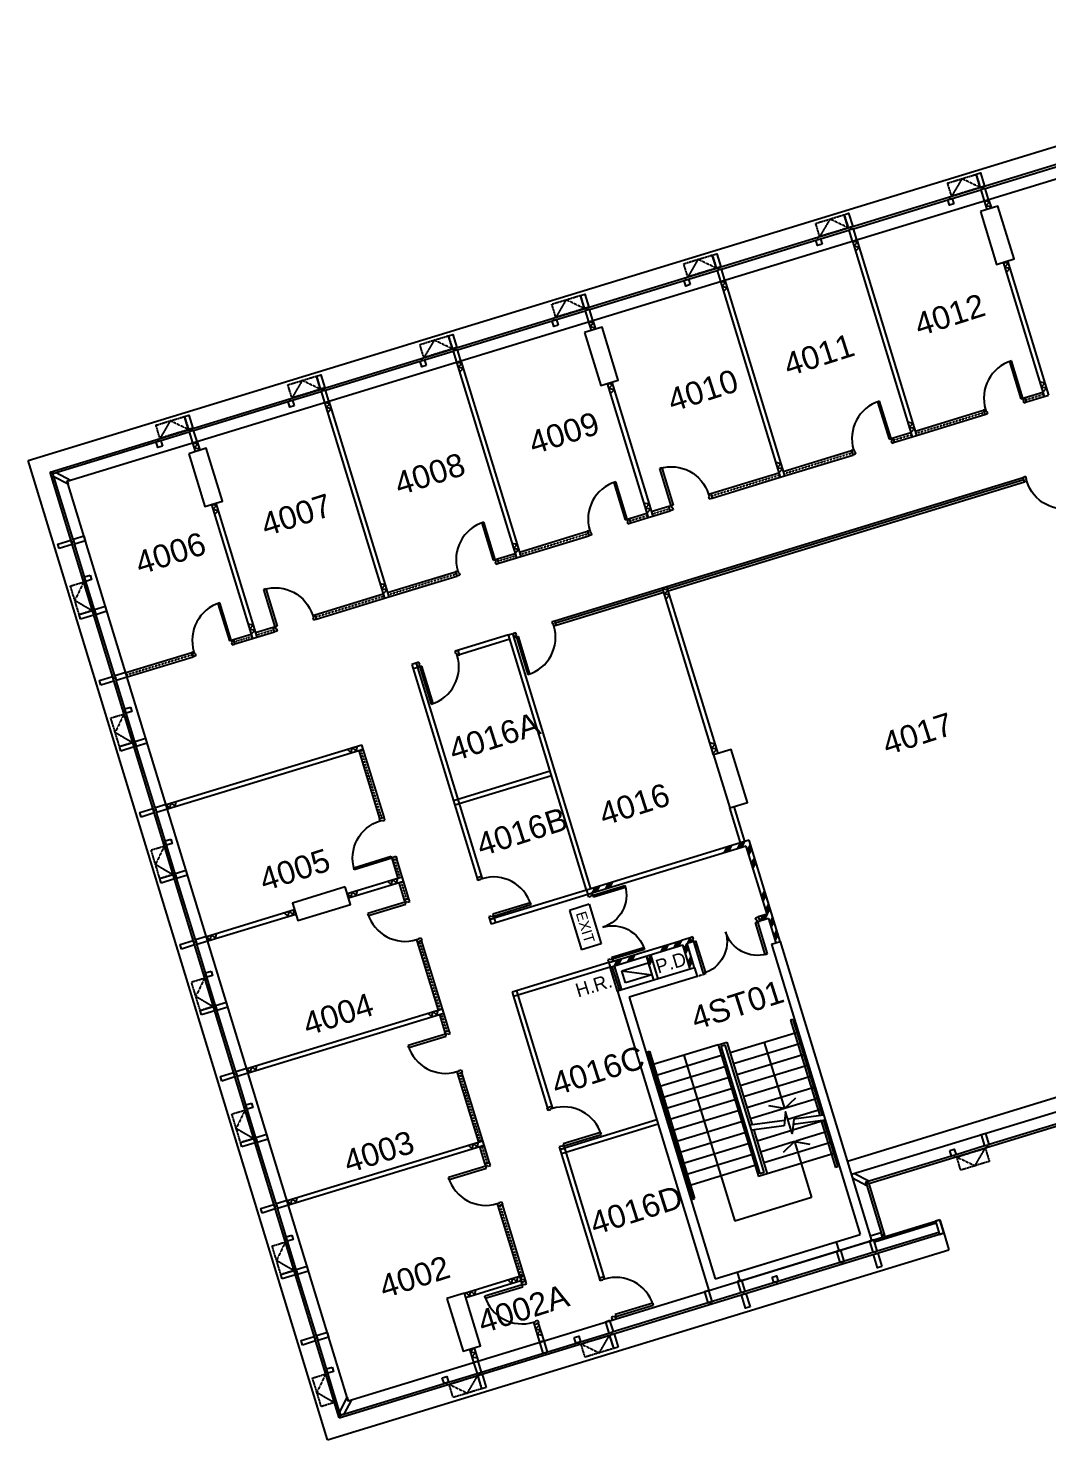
# Model space of a CAD drawing. Header units: millimetres. Extents: x 1797 to 100488, y 4337 to 89665.
# Drawn here: x 1797 to 23944, y 31066 to 61747 of the extents above; entities that cross this region are included whole.
import ezdxf
from ezdxf.enums import TextEntityAlignment as Align

# ---------------------------------------------------------------- set-up
doc = ezdxf.new("R2010")
doc.units = ezdxf.units.MM
for name, pattern in [('HIDDEN', [9.525, 6.35, -3.175]), ('HIDDEN2', [4.7625, 3.175, -1.5875]), ('HIDDENX2', [0.75, 0.5, -0.25])]:
    doc.linetypes.add(name, pattern=pattern)
for name, color, linetype in [('DLN041_3', 8, 'Continuous'), ('DLN041__', 8, 'Continuous'), ('DLN061__', 8, 'Continuous'), ('DLN210__', 8, 'Continuous'), ('DLN220__', 8, 'Continuous'), ('DLN228__', 8, 'Continuous'), ('DLN240__', 8, 'Continuous'), ('DLN280__', 8, 'Continuous'), ('DLN314__', 8, 'Continuous'), ('DLN325__', 8, 'Continuous'), ('DLN580__', 8, 'Continuous'), ('DLN583__', 8, 'Continuous'), ('FITDOOR', 8, 'Continuous'), ('FURNITURE', 8, 'Continuous')]:
    doc.layers.add(name, color=color, linetype=linetype)
doc.styles.add('ROMANS', font='swissl.ttf')
doc.styles.add('SWIS721LT750', font='swissl.ttf')

# ---------------------------------------------------------------- blocks, each defined once
blk = doc.blocks.new('DR1CR2')
at = {"layer": 'FITDOOR'}
for p, q in [((-50, 0), (-50, -50)), ((-50, 0), (0, 0)), ((0, 0), (0, -25)), ((-62.5, -50), (-50, -50)), ((-62.5, -50), (-62.5, -100)), ((-62.5, -100), (0, -100)), ((-12, -25), (0, -25)), ((-12, -75), (0, -75)), ((0, -75), (0, -100))]:
    blk.add_line(p, q, dxfattribs=at)
blk = doc.blocks.new('DR1AD')
at = {"layer": 'FITDOOR'}
for p, q in [((-45, 1), (0, 1)), ((-45, 1), (-45, 0)), ((0, 0), (0, 1)), ((-45, 0), (0, 0))]:
    blk.add_line(p, q, dxfattribs=at)
blk = doc.blocks.new('DR1AM')
at = {"layer": 'FITDOOR'}
blk.add_arc((0, 0), 1, 90, 180, dxfattribs=at)
blk = doc.blocks.new('DR1CL2')
at = {"layer": 'FITDOOR'}
for p, q in [((50, 0), (0, 0)), ((0, 0), (0, -25)), ((50, 0), (50, -50)), ((12, -25), (0, -25)), ((0, -75), (0, -100)), ((12, -75), (0, -75)), ((62.5, -100), (0, -100)), ((62.5, -50), (50, -50)), ((62.5, -50), (62.5, -100))]:
    blk.add_line(p, q, dxfattribs=at)
blk = doc.blocks.new('FSEX-V01')
at = {"layer": 'DLN580__'}
for p, q in [((0, 300), (0, 0)), ((0, 300), (600, 300)), ((600, 300), (600, 0)), ((0, 0), (600, 0))]:
    blk.add_line(p, q, dxfattribs=at)
at = {"layer": 'DLN580__', "style": 'ROMANS'}
blk.add_text('EXIT', height=150, dxfattribs=at).set_placement((300, 150), align=Align.MIDDLE)
blk = doc.blocks.new('FSHR-V01')
at = {"layer": 'DLN580__'}
for p, q in [((0, 0), (600, -273)), ((0, 0), (600, 0)), ((0, -273), (0, 0)), ((600, 0), (600, -273)), ((600, -273), (0, -273))]:
    blk.add_line(p, q, dxfattribs=at)
blk = doc.blocks.new('DR1CD')
at = {"layer": 'FITDOOR'}
for p, q in [((0, 1), (45, 1)), ((0, 1), (0, 0)), ((45, 0), (45, 1)), ((0, 0), (45, 0))]:
    blk.add_line(p, q, dxfattribs=at)
blk = doc.blocks.new('DR2M')
at = {"layer": 'FITDOOR'}
for centre, start, end in [((0, 0), 0, 90), ((1, 0), 90, 180)]:
    blk.add_arc(centre, 0.5, start, end, dxfattribs=at)
blk = doc.blocks.new('WINDOW-OPEN')
at = {"layer": 'DLN314__', "linetype": 'HIDDEN2', "ltscale": 0.05}
blk.add_lwpolyline([(650, 0), (0, 0), (0, 300), (650, 300)], close=True, dxfattribs=at)
blk.add_lwpolyline([(650, 0), (325, 300), (0, 0)], dxfattribs=at)
blk = doc.blocks.new('314')
at = {"layer": 'DLN314__'}
blk.add_line((600, -250), (600, -300), dxfattribs=at)
for points in [[(650, 0), (550, 0), (550, -250), (650, -250)], [(650, -600), (550, -600), (550, -300), (650, -300)]]:
    blk.add_lwpolyline(points, close=True, dxfattribs=at)
blk = doc.blocks.new('210')
at = {"layer": 'DLN314__'}
blk.add_line((1350, -250), (1350, -300), dxfattribs=at)
blk.add_lwpolyline([(1300, -125), (1400, -125), (1400, -250), (1300, -250)], close=True, dxfattribs=at)
blk = doc.blocks.new('314-1')
at = {"layer": 'DLN314__'}
blk.add_line((-250, -250), (-300, -300), dxfattribs=at)
blk.add_lwpolyline([(71, 0), (0, 0), (0, 71), (-250, -179), (-250, -250), (-179, -250)], close=True, dxfattribs=at)
blk = doc.blocks.new('314-2')
at = {"layer": 'DLN314__'}
blk.add_line((-375, 199), (-312, 166), dxfattribs=at)
blk.add_lwpolyline([(-333, 234), (-312, 166), (-380, 145), (-68, -21), (0, 0), (-21, 68)], close=True, dxfattribs=at)

msp = doc.modelspace()

# ---------------------------------------------------------------- linework, layer by layer
at = {"layer": 'DLN061__'}
for p, q in [((22697, 57972), (22585, 57998)), ((22697, 57972), (22618, 57887)), ((22731, 57862), (22618, 57887)), ((22731, 57862), (22694, 57822)), ((19828, 57095), (19716, 57121)), ((19828, 57095), (19750, 57010)), ((19862, 56984), (19750, 57010)), ((19862, 56984), (19783, 56900)), ((23107, 56633), (22994, 56659)), ((23107, 56633), (23028, 56549)), ((23140, 56523), (23028, 56549)), ((23140, 56523), (23062, 56438)), ((16959, 56218), (16847, 56244)), ((16959, 56218), (16881, 56133)), ((16993, 56107), (16881, 56133)), ((16993, 56107), (16914, 56023)), ((14090, 55341), (13978, 55367)), ((14090, 55341), (14012, 55256)), ((14124, 55230), (14012, 55256)), ((14124, 55230), (14088, 55191)), ((11222, 54463), (11109, 54489)), ((11222, 54463), (11143, 54379)), ((11255, 54353), (11143, 54379)), ((11255, 54353), (11177, 54269)), ((14500, 54002), (14387, 54028)), ((14500, 54002), (14421, 53917)), ((23902, 54033), (23789, 54059)), ((23902, 54033), (23823, 53948)), ((14534, 53891), (14421, 53917)), ((14534, 53891), (14455, 53807)), ((23935, 53922), (23823, 53948)), ((23935, 53922), (23857, 53838)), ((8353, 53586), (8240, 53612)), ((8353, 53586), (8274, 53502)), ((8386, 53476), (8274, 53502)), ((8386, 53476), (8308, 53391)), ((21033, 53156), (20920, 53182)), ((21033, 53156), (20954, 53071)), ((21066, 53045), (20954, 53071)), ((21066, 53045), (20988, 52961)), ((5484, 52709), (5371, 52735)), ((5484, 52709), (5405, 52625)), ((5518, 52599), (5405, 52625)), ((5518, 52599), (5481, 52560)), ((18164, 52279), (18051, 52305)), ((18164, 52279), (18085, 52194)), ((18197, 52168), (18085, 52194)), ((18197, 52168), (18119, 52084)), ((5893, 51370), (5781, 51396)), ((5893, 51370), (5814, 51286)), ((5927, 51260), (5814, 51286)), ((5927, 51260), (5848, 51176)), ((15295, 51402), (15182, 51427)), ((15295, 51402), (15216, 51317)), ((15329, 51291), (15216, 51317)), ((15329, 51291), (15250, 51207)), ((12426, 50524), (12313, 50550)), ((12426, 50524), (12347, 50440)), ((12460, 50414), (12347, 50440)), ((12460, 50414), (12381, 50330)), ((9557, 49647), (9444, 49673)), ((9557, 49647), (9478, 49563)), ((9591, 49537), (9478, 49563)), ((9591, 49537), (9512, 49452)), ((15709, 49535), (15596, 49561)), ((15709, 49535), (15630, 49450)), ((15742, 49425), (15630, 49450)), ((15742, 49425), (15664, 49340)), ((6688, 48770), (6576, 48796)), ((6688, 48770), (6609, 48686)), ((6722, 48660), (6609, 48686)), ((6722, 48660), (6643, 48575)), ((8818, 45999), (8734, 46077)), ((8818, 45999), (8844, 46111)), ((8929, 46032), (8844, 46111)), ((8929, 46032), (8955, 46145)), ((16733, 46186), (16620, 46212)), ((16733, 46186), (16654, 46101)), ((16766, 46075), (16654, 46101)), ((16766, 46075), (16688, 45991)), ((4879, 44794), (4795, 44873)), ((4879, 44794), (4905, 44907)), ((4990, 44828), (4905, 44907)), ((4990, 44828), (5016, 44941)), ((16931, 43826), (16998, 43951)), ((16979, 43840), (17045, 43965)), ((17027, 43855), (17093, 43980)), ((17218, 43913), (17285, 44038)), ((17266, 43928), (17332, 44053)), ((17314, 43943), (17380, 44068)), ((17439, 43876), (17505, 44001)), ((17453, 43828), (17520, 43953)), ((17468, 43781), (17534, 43906)), ((17526, 43589), (17593, 43714)), ((17541, 43542), (17607, 43666)), ((17556, 43494), (17622, 43619)), ((9806, 43164), (9832, 43276)), ((8816, 42861), (8842, 42974)), ((8927, 42895), (8842, 42974)), ((8927, 42895), (8953, 43007)), ((9695, 43130), (9611, 43209)), ((9695, 43130), (9721, 43242)), ((9806, 43164), (9721, 43242)), ((14062, 42949), (14129, 43073)), ((14110, 42963), (14177, 43088)), ((14158, 42978), (14224, 43103)), ((14349, 43036), (14416, 43161)), ((14397, 43051), (14463, 43176)), ((14445, 43066), (14511, 43190)), ((17746, 42872), (17812, 42997)), ((8816, 42861), (8732, 42940)), ((17760, 42824), (17827, 42949)), ((17775, 42777), (17841, 42901)), ((17833, 42585), (17900, 42710)), ((17848, 42537), (17914, 42662)), ((7448, 42443), (7364, 42521)), ((7448, 42443), (7474, 42555)), ((7558, 42476), (7474, 42555)), ((7558, 42476), (7584, 42589)), ((17767, 42460), (17701, 42336)), ((17815, 42475), (17748, 42350)), ((17863, 42490), (17796, 42365)), ((17863, 42490), (17929, 42615)), ((17921, 42298), (17987, 42423)), ((17936, 42251), (18002, 42375)), ((5756, 41925), (5782, 42038)), ((5867, 41959), (5782, 42038)), ((5867, 41959), (5893, 42072)), ((17950, 42203), (18017, 42328)), ((18009, 42011), (18075, 42136)), ((18023, 41964), (18090, 42089)), ((18038, 41916), (18104, 42041)), ((5756, 41925), (5672, 42004)), ((15615, 41803), (15549, 41678)), ((15663, 41817), (15597, 41692)), ((15711, 41832), (15644, 41707)), ((15902, 41890), (15836, 41765)), ((15950, 41905), (15884, 41780)), ((15998, 41920), (15931, 41795)), ((16056, 41728), (16123, 41853)), ((16071, 41680), (16137, 41805)), ((16085, 41633), (16152, 41758)), ((16189, 41978), (16123, 41853)), ((16204, 41930), (16170, 41868)), ((14545, 41371), (14611, 41496)), ((14593, 41385), (14659, 41510)), ((14640, 41400), (14707, 41525)), ((14832, 41458), (14898, 41583)), ((14879, 41473), (14946, 41598)), ((14927, 41488), (14994, 41613)), ((15334, 41612), (15267, 41487)), ((15348, 41564), (15282, 41439)), ((15363, 41516), (15297, 41391)), ((16144, 41441), (16210, 41566)), ((16159, 41394), (16225, 41518)), ((16173, 41346), (16240, 41471)), ((10572, 40261), (10488, 40340)), ((10572, 40261), (10598, 40373)), ((10683, 40295), (10598, 40373)), ((10683, 40295), (10709, 40407)), ((6633, 39057), (6549, 39135)), ((6633, 39057), (6659, 39169)), ((6744, 39090), (6659, 39169)), ((6744, 39090), (6770, 39203)), ((11450, 37392), (11365, 37471)), ((11450, 37392), (11476, 37504)), ((11560, 37426), (11476, 37504)), ((11560, 37426), (11586, 37538)), ((7510, 36188), (7426, 36266)), ((7510, 36188), (7536, 36300)), ((7621, 36221), (7536, 36300)), ((7621, 36221), (7647, 36334)), ((12308, 34465), (12224, 34544)), ((12308, 34465), (12334, 34578)), ((12419, 34499), (12334, 34578)), ((12419, 34499), (12445, 34611)), ((12495, 34566), (12573, 34651)), ((12495, 34566), (12607, 34540)), ((12568, 34498), (12607, 34540)), ((11394, 34186), (11310, 34264)), ((11394, 34186), (11420, 34298)), ((11505, 34219), (11420, 34298)), ((11505, 34219), (11531, 34332)), ((12828, 33476), (12907, 33560)), ((12828, 33476), (12941, 33450)), ((12862, 33365), (12941, 33450)), ((12862, 33365), (12974, 33339)), ((11411, 32980), (11490, 33065)), ((11411, 32980), (11523, 32954)), ((11445, 32870), (11523, 32954)), ((11445, 32870), (11557, 32844))]:
    msp.add_line(p, q, dxfattribs=at)
at = {"layer": 'DLN210__'}
for p, q in [((1797, 52353), (32523, 61747)), ((2271, 52101), (32634, 61384)), ((2646, 51902), (32722, 61097)), ((22607, 58266), (24663, 58895)), ((19738, 57389), (21794, 58018)), ((21890, 58047), (22512, 58237)), ((16869, 56512), (18925, 57141)), ((19021, 57170), (19643, 57360)), ((16152, 56293), (16774, 56483)), ((14001, 55635), (16057, 56263)), ((13283, 55416), (13905, 55606)), ((11132, 54758), (13188, 55386)), ((10414, 54538), (11036, 54729)), ((8263, 53881), (10319, 54509)), ((7545, 53661), (8167, 53851)), ((5394, 53004), (7450, 53632)), ((4677, 52784), (5298, 52974)), ((2334, 52068), (4581, 52755)), ((8305, 31066), (1797, 52353)), ((8557, 31541), (2271, 52101)), ((2772, 50633), (2334, 52068)), ((8756, 31915), (2646, 51902)), ((3021, 49821), (2801, 50538)), ((3240, 49103), (3050, 49725)), ((3679, 47669), (3269, 49008)), ((3898, 46952), (3708, 47573)), ((4117, 46234), (3927, 46856)), ((4556, 44800), (4146, 46139)), ((4775, 44083), (4585, 44704)), ((4994, 43366), (4804, 43987)), ((5433, 41931), (5023, 43270)), ((5652, 41214), (5462, 41835)), ((5871, 40497), (5681, 41118)), ((6310, 39062), (5901, 40401)), ((28113, 39402), (19698, 36829)), ((6529, 38345), (6339, 38967)), ((27914, 39027), (20072, 36630)), ((6748, 37628), (6558, 38249)), ((25461, 38329), (22688, 37482)), ((7187, 36193), (6778, 37532)), ((22592, 37452), (21970, 37262)), ((21875, 37233), (20010, 36663)), ((20010, 36663), (20375, 35468)), ((20072, 36630), (20423, 35482)), ((7406, 35476), (7216, 36098)), ((8756, 31915), (21619, 35848)), ((21538, 35771), (20199, 35361)), ((21619, 35848), (21706, 35561)), ((7626, 34759), (7435, 35380)), ((8557, 31541), (21706, 35561)), ((17209, 34709), (19361, 35366)), ((20257, 35170), (21596, 35579)), ((21706, 35561), (21817, 35197)), ((8305, 31066), (21817, 35197)), ((17267, 34517), (19419, 35175)), ((17388, 34293), (20162, 35141)), ((8064, 33324), (7655, 34663)), ((14519, 33416), (17293, 34264)), ((8283, 32607), (8093, 33229)), ((11651, 32539), (14424, 33386)), ((8590, 31603), (8313, 32512)), ((8590, 31603), (10838, 32290)), ((10933, 32319), (11555, 32509))]:
    msp.add_line(p, q, dxfattribs=at)
at = {"layer": 'DLN220__'}
for p, q in [((17863, 42490), (17671, 42431)), ((17671, 42431), (17701, 42336)), ((17892, 42394), (17701, 42336)), ((17892, 42394), (18053, 41868)), ((14420, 41437), (15998, 41920)), ((14449, 41341), (16027, 41824)), ((16189, 41978), (15998, 41920)), ((16188, 41298), (16027, 41824)), ((16218, 41882), (16123, 41853)), ((16283, 41327), (16123, 41853)), ((16218, 41882), (16189, 41978)), ((14420, 41437), (14515, 41466)), ((14420, 41437), (14449, 41341)), ((15399, 41057), (15238, 41583)), ((15494, 41086), (15334, 41612)), ((14610, 40816), (14449, 41341)), ((14658, 40830), (14497, 41356)), ((14706, 40845), (14545, 41371))]:
    msp.add_line(p, q, dxfattribs=at)
at = {"layer": 'DLN228__'}
for p, q in [((22585, 57998), (22643, 57807)), ((22680, 58027), (22739, 57836)), ((19716, 57121), (21017, 52865)), ((19811, 57150), (21112, 52894)), ((22994, 56659), (23886, 53742)), ((23090, 56688), (23981, 53772)), ((16847, 56244), (18148, 51988)), ((16943, 56273), (18244, 52017)), ((13978, 55367), (14036, 55175)), ((14074, 55396), (14132, 55205)), ((11109, 54489), (12410, 50234)), ((11205, 54519), (12506, 50263)), ((14387, 54028), (15279, 51111)), ((14483, 54057), (15375, 51140)), ((23474, 53721), (23857, 53838)), ((23503, 53625), (23474, 53721)), ((23503, 53625), (23886, 53742)), ((23886, 53742), (23981, 53772)), ((8240, 53612), (9541, 49357)), ((8336, 53642), (9637, 49386)), ((21083, 52990), (22566, 53443)), ((22566, 53443), (22595, 53348)), ((21112, 52894), (22595, 53348)), ((20605, 52844), (20988, 52961)), ((20634, 52748), (20605, 52844)), ((20634, 52748), (21017, 52865)), ((21017, 52865), (21112, 52894)), ((5371, 52735), (5430, 52544)), ((5467, 52764), (5525, 52573)), ((18214, 52113), (19697, 52566)), ((18244, 52017), (19726, 52471)), ((19697, 52566), (19726, 52471)), ((15684, 49614), (23430, 51982)), ((15699, 49566), (23445, 51935)), ((15714, 49518), (23460, 51887)), ((16636, 51631), (18119, 52084)), ((16666, 51535), (18148, 51988)), ((18148, 51988), (18244, 52017)), ((23460, 51887), (23430, 51982)), ((16636, 51631), (16666, 51535)), ((5781, 51396), (6672, 48480)), ((5876, 51426), (6768, 48509)), ((15728, 51353), (15345, 51236)), ((15375, 51140), (15757, 51257)), ((15757, 51257), (15728, 51353)), ((14867, 51090), (15250, 51207)), ((14897, 50994), (14867, 51090)), ((14897, 50994), (15279, 51111)), ((15279, 51111), (15375, 51140)), ((12477, 50359), (13959, 50812)), ((12506, 50263), (13988, 50716)), ((13959, 50812), (13988, 50716)), ((11998, 50213), (12381, 50330)), ((12028, 50117), (11998, 50213)), ((12028, 50117), (12410, 50234)), ((12410, 50234), (12506, 50263)), ((9608, 49482), (11090, 49935)), ((9637, 49386), (11119, 49839)), ((11090, 49935), (11119, 49839)), ((8030, 48999), (9512, 49452)), ((13246, 48869), (15589, 49585)), ((13260, 48821), (15603, 49537)), ((13275, 48773), (15618, 49489)), ((15589, 49585), (15684, 49614)), ((16700, 45951), (15589, 49585)), ((16795, 45980), (15684, 49614)), ((8059, 48904), (9541, 49357)), ((9541, 49357), (9637, 49386)), ((8030, 48999), (8059, 48904)), ((13275, 48773), (13246, 48869)), ((6261, 48458), (6643, 48575)), ((6290, 48363), (6672, 48480)), ((6672, 48480), (6768, 48509)), ((7121, 48721), (6739, 48605)), ((6768, 48509), (7150, 48626)), ((7150, 48626), (7121, 48721)), ((12242, 48562), (12337, 48591)), ((13937, 43015), (12242, 48562)), ((14033, 43044), (12337, 48591)), ((12337, 48591), (12367, 48495)), ((3918, 47742), (5352, 48181)), ((5352, 48181), (5381, 48085)), ((6290, 48363), (6261, 48458)), ((11171, 48130), (11142, 48225)), ((3947, 47646), (5381, 48085)), ((10233, 47948), (10263, 47852)), ((4795, 44873), (9050, 46174)), ((4824, 44777), (9079, 46079)), ((8984, 46049), (9437, 44567)), ((9079, 46079), (9050, 46174)), ((9533, 44596), (9079, 46079)), ((17285, 44038), (17051, 44803)), ((17380, 44068), (17146, 44833)), ((9437, 44567), (9533, 44596)), ((17476, 44097), (13937, 43015)), ((17409, 43972), (13967, 42919)), ((17863, 42490), (17409, 43972)), ((18148, 41897), (17476, 44097)), ((9810, 43688), (9715, 43659)), ((9715, 43659), (9832, 43276)), ((9927, 43305), (9810, 43688)), ((8732, 42940), (9927, 43305)), ((9957, 43210), (9927, 43305)), ((11651, 43310), (11556, 43280)), ((8761, 42844), (9957, 43210)), ((9978, 42798), (9861, 43180)), ((10074, 42827), (9957, 43210)), ((13937, 43015), (13967, 42919)), ((10074, 42827), (9978, 42798)), ((5672, 42004), (7584, 42589)), ((5701, 41909), (7614, 42493)), ((11834, 42372), (11929, 42401)), ((11834, 42372), (11929, 42401)), ((10256, 41889), (10351, 41919)), ((10256, 41889), (10709, 40407)), ((10804, 40436), (10351, 41919)), ((6549, 39135), (10804, 40436)), ((6578, 39040), (10834, 40341)), ((10738, 40311), (10855, 39929)), ((10834, 40341), (10804, 40436)), ((10951, 39958), (10834, 40341)), ((10951, 39958), (10855, 39929)), ((28169, 39732), (19610, 37116)), ((11133, 39020), (11228, 39050)), ((11133, 39020), (11586, 37538)), ((11682, 37567), (11228, 39050)), ((13179, 38313), (13083, 38284)), ((7426, 36266), (11682, 37567)), ((7455, 36171), (11711, 37472)), ((11732, 37060), (11615, 37443)), ((11711, 37472), (11682, 37567)), ((11828, 37089), (11711, 37472)), ((13361, 37375), (13457, 37404)), ((13361, 37375), (13457, 37404)), ((11828, 37089), (11732, 37060)), ((12010, 36152), (12106, 36181)), ((12010, 36152), (12478, 34621)), ((12573, 34651), (12106, 36181)), ((11282, 34256), (12573, 34651)), ((11312, 34160), (12507, 34526)), ((12478, 34621), (12520, 34484)), ((12616, 34513), (12520, 34484)), ((12616, 34513), (12573, 34651)), ((14312, 34607), (14216, 34578)), ((12798, 33575), (12893, 33604)), ((12798, 33575), (12916, 33187)), ((13012, 33216), (12893, 33604)), ((14494, 33669), (14590, 33699)), ((14494, 33669), (14590, 33699)), ((11394, 33035), (11482, 32748)), ((11490, 33065), (11577, 32778))]:
    msp.add_line(p, q, dxfattribs=at)
at = {"layer": 'DLN228__', "linetype": 'HIDDEN', "ltscale": 0.01}
for p, q in [((23489, 53673), (23871, 53790)), ((21098, 52942), (22580, 53395)), ((20620, 52796), (21002, 52913)), ((18229, 52065), (19711, 52518)), ((16651, 51583), (18133, 52036)), ((15360, 51188), (15743, 51305)), ((14882, 51042), (15264, 51159)), ((12491, 50311), (13973, 50764)), ((12013, 50165), (12396, 50282)), ((9622, 49434), (11104, 49887)), ((8044, 48951), (9527, 49405)), ((6275, 48411), (6658, 48527)), ((6753, 48557), (7136, 48674)), ((3932, 47694), (5367, 48133)), ((9485, 44582), (9032, 46064)), ((9880, 43291), (9763, 43673)), ((10026, 42812), (9909, 43195)), ((10757, 40422), (10303, 41904)), ((10903, 39944), (10786, 40326)), ((11634, 37553), (11181, 39035)), ((11780, 37075), (11663, 37457)), ((12526, 34636), (12058, 36166))]:
    msp.add_line(p, q, dxfattribs=at)
at = {"layer": 'DLN240__', "linetype": 'HIDDENX2'}
msp.add_line((16533, 41194), (16342, 41136), dxfattribs=at)
msp.add_line((16533, 41194), (16342, 41136), dxfattribs=at)
at = {"layer": 'DLN240__'}
for p, q in [((18421, 40203), (18373, 40188)), ((18421, 40203), (19057, 38120)), ((18542, 39926), (17059, 39473)), ((18373, 40188), (19007, 38113)), ((16795, 39654), (15313, 39200)), ((16795, 39654), (16986, 39712)), ((16795, 39654), (17672, 36785)), ((16858, 39620), (16953, 39650)), ((16858, 39620), (17705, 36847)), ((17521, 37793), (16953, 39650)), ((16986, 39712), (17537, 37911)), ((18615, 39687), (17133, 39234)), ((17801, 39700), (18239, 38265)), ((15259, 39498), (15306, 39512)), ((15259, 39498), (16238, 36294)), ((15306, 39512), (16286, 36309)), ((16868, 39415), (15386, 38961)), ((16054, 39427), (17158, 35817)), ((18688, 39448), (17206, 38995)), ((16941, 39175), (15459, 38722)), ((18761, 39209), (17279, 38756)), ((18834, 38970), (17352, 38517)), ((17014, 38936), (15532, 38483)), ((17087, 38697), (15605, 38244)), ((18907, 38731), (17425, 38278)), ((17161, 38458), (15678, 38005)), ((18980, 38492), (17498, 38039)), ((18239, 38265), (18487, 38500)), ((17234, 38219), (15751, 37766)), ((18239, 38265), (17903, 38322)), ((19053, 38253), (18312, 38026)), ((19092, 38125), (18443, 38035)), ((17307, 37980), (15824, 37527)), ((17380, 37741), (15898, 37288)), ((18242, 38008), (17487, 37904)), ((18231, 37890), (17521, 37793)), ((17801, 36876), (17521, 37793)), ((17571, 37799), (17863, 36843)), ((19126, 38014), (17644, 37560)), ((19126, 38014), (18429, 37918)), ((19200, 37775), (18487, 37557)), ((19041, 38002), (19352, 36985)), ((19091, 38009), (19400, 36999)), ((17453, 37502), (15971, 37049)), ((18458, 37548), (17717, 37321)), ((19273, 37535), (17790, 37082)), ((18458, 37548), (18211, 37313)), ((18458, 37548), (18831, 36329)), ((18458, 37548), (18795, 37491)), ((17526, 37263), (16044, 36810)), ((19346, 37296), (17863, 36843)), ((17599, 37024), (16117, 36571)), ((17863, 36843), (17672, 36785)), ((17801, 36876), (17705, 36847)), ((19400, 36999), (19352, 36985)), ((16238, 36294), (16286, 36309)), ((18831, 36329), (17158, 35817))]:
    msp.add_line(p, q, dxfattribs=at)
msp.add_lwpolyline([(18443, 38035), (18406, 37721), (18260, 38196), (18231, 37890)], dxfattribs=at)
at = {"layer": 'DLN280__'}
for p, q in [((17957, 41839), (18148, 41897)), ((17957, 41839), (19887, 35527)), ((18148, 41897), (20136, 35394)), ((16283, 41327), (14610, 40816)), ((16342, 41136), (14860, 40683)), ((16283, 41327), (16342, 41136)), ((14610, 40816), (16598, 34313)), ((14860, 40683), (16731, 34562)), ((16598, 34313), (20136, 35394)), ((16731, 34562), (19887, 35527)), ((19361, 35366), (19419, 35175)), ((17209, 34709), (17267, 34517))]:
    msp.add_line(p, q, dxfattribs=at)
for points in [[(22500, 57763), (22851, 56615), (23233, 56732), (22882, 57880)], [(13893, 55131), (14244, 53984), (14626, 54101), (14276, 55248)], [(5286, 52500), (5637, 51353), (6020, 51469), (5669, 52617)], [(16700, 45951), (17051, 44803), (17433, 44920), (17082, 46068)], [(8688, 43083), (7541, 42732), (7658, 42350), (8805, 42701)], [(10900, 34139), (11251, 32991), (11633, 33108), (11282, 34256)]]:
    msp.add_lwpolyline(points, close=True, dxfattribs=at)
at = {"layer": 'DLN314__'}
for p, q in [((22640, 37467), (22654, 37419)), ((20361, 35515), (20409, 35530)), ((19492, 34936), (19507, 34888)), ((16623, 34059), (16638, 34011)), ((13037, 32963), (13052, 32915))]:
    msp.add_line(p, q, dxfattribs=at)
for points in [[(22615, 37721), (22519, 37691), (22592, 37452), (22688, 37482)], [(21619, 35848), (21523, 35818), (21611, 35531), (21706, 35561)], [(20375, 35468), (20346, 35563), (20107, 35490), (20136, 35394)], [(19467, 35190), (19371, 35161), (19444, 34921), (19540, 34951)], [(16598, 34313), (16502, 34283), (16575, 34044), (16671, 34074)], [(13012, 33216), (12916, 33187), (12989, 32948), (13085, 32977)]]:
    msp.add_lwpolyline(points, close=True, dxfattribs=at)
at = {"layer": 'FURNITURE', "ltscale": 10}
for points in [[(12242, 48562), (11082, 48207)], [(12271, 48466), (11123, 48115)], [(10293, 47966), (10138, 47918)], [(10138, 47918), (11574, 43221)], [(10311, 47867), (10167, 47823)], [(10233, 47948), (11666, 43262)], [(13148, 45597), (11044, 44954)], [(13177, 45501), (11073, 44858)], [(13937, 43015), (11834, 42372)], [(13967, 42919), (11863, 42276)], [(11815, 42432), (11863, 42276)], [(11915, 42449), (11958, 42305)], [(14420, 41437), (12316, 40794)], [(14449, 41341), (12345, 40698)], [(12412, 40823), (13194, 38265)], [(12316, 40794), (13102, 38224)], [(15465, 38018), (13361, 37375)], [(15494, 37923), (13390, 37279)], [(13343, 37435), (14235, 34518)], [(13442, 37452), (14327, 34559)], [(14476, 33729), (14494, 33669)], [(14575, 33746), (14590, 33699)]]:
    msp.add_lwpolyline(points, dxfattribs=at)

# ---------------------------------------------------------------- block references
at = {"layer": 'DLN314__'}
for name, p, rotation in [('WINDOW-OPEN', (21875, 58095), 17.00000000001532), ('314', (23206, 58188), 197.0000000000231), ('210', (23206, 58188), 196.9999999999724), ('WINDOW-OPEN', (19007, 57218), 17.00000000001532), ('314', (20337, 57311), 197.0000000000231), ('210', (20337, 57311), 196.9999999999724), ('WINDOW-OPEN', (16138, 56341), 17.00000000001532), ('314', (17468, 56434), 197.0000000000231), ('210', (17468, 56434), 196.9999999999724), ('WINDOW-OPEN', (13269, 55463), 17.00000000001532), ('314', (14600, 55557), 197.0000000000231), ('210', (14600, 55557), 196.9999999999724), ('WINDOW-OPEN', (10400, 54586), 17.00000000001532), ('314', (11731, 54679), 197.0000000000231), ('210', (11731, 54679), 196.9999999999724), ('WINDOW-OPEN', (7531, 53709), 17.00000000001532), ('314', (8862, 53802), 197.0000000000231), ('210', (8862, 53802), 196.9999999999724), ('WINDOW-OPEN', (4662, 52832), 17.00000000001532), ('314', (5993, 52925), 197.0000000000231), ('210', (5993, 52925), 196.9999999999724), ('314', (2850, 51233), 287.0000000000089), ('WINDOW-OPEN', (3192, 49089), 106.999999999157), ('210', (2880, 51137), 287.0000000000089), ('314', (3318, 49702), 287.0000000000089), ('314', (3757, 48268), 287.0000000000089), ('210', (3757, 48268), 287.0000000000089), ('WINDOW-OPEN', (4069, 46220), 106.999999999157), ('314', (4195, 46834), 287.0000000000089), ('314', (4634, 45399), 287.0000000000089), ('WINDOW-OPEN', (4946, 43351), 106.999999999157), ('210', (4634, 45399), 287.0000000000089), ('314', (5072, 43965), 287.0000000000089), ('314', (5511, 42530), 287.0000000000089), ('210', (5511, 42530), 287.0000000000089), ('WINDOW-OPEN', (5823, 40482), 106.999999999157), ('314', (5950, 41096), 287.0000000000089), ('314', (6388, 39661), 287.0000000000089), ('210', (6388, 39661), 287.0000000000089), ('WINDOW-OPEN', (6701, 37613), 106.999999999157), ('314', (6827, 38227), 287.0000000000089), ('210', (20558, 37092), 17.00000000001135), ('WINDOW-OPEN', (22607, 37404), 197.0000000000152), ('314-2', (19698, 36829), 179.9999977427689), ('314', (7265, 36792), 287.0000000000089), ('WINDOW-OPEN', (7578, 34744), 106.999999999157), ('210', (7265, 36792), 287.0000000000089), ('314', (19563, 35219), 17.00000000001135), ('314', (7704, 35358), 287.0000000000089), ('314', (16694, 34342), 17.00000000001135), ('210', (16694, 34342), 17.00000000031431), ('314', (13825, 33465), 17.00000000001135), ('314', (8142, 33923), 287.0000000000089), ('210', (12390, 33026), 17.00000000001135), ('WINDOW-OPEN', (14438, 33339), 197.0000000000152), ('210', (8142, 33923), 287.0000000000089), ('314', (10956, 32588), 17.00000000001135), ('WINDOW-OPEN', (8455, 31875), 106.999999999157), ('210', (9521, 32149), 17.00000000001135), ('WINDOW-OPEN', (11570, 32462), 197.0000000000152)]:
    msp.add_blockref(name, p, dxfattribs=dict(at, rotation=rotation))
at = {"layer": 'DLN314__', "xscale": -1}
for p, rotation in [((2646, 51902), 196.9999999934836), ((8756, 31915), 287.0000000000207)]:
    msp.add_blockref('314-1', p, dxfattribs=dict(at, rotation=rotation))
at = {"layer": 'DLN325__'}
for name, p, xscale, yscale, zscale, rotation in [('DR1AM', (23426, 53706), 850.0000000000135, 850.0000000000135, 850.0000000000135, 16.99999999997207), ('DR1AM', (20557, 52829), 850.0000000000135, 850.0000000000135, 850.0000000000135, 16.99999999997207), ('DR1AM', (15776, 51367), -850.0000000000135, 850, 850, 17.00000000002312), ('DR1AM', (14819, 51075), 850.0000000000135, 850.0000000000135, 850.0000000000135, 16.99999999997207), ('DR1AM', (24320, 52150), -850.0000000000135, 850, 850, 197.0000000000452), ('DR1AM', (11951, 50198), 850.0000000000135, 850.0000000000135, 850.0000000000135, 16.99999999997207), ('DR1AM', (7169, 48736), -850.0000000000135, 850, 850, 17.00000000001856), ('DR1AM', (6213, 48444), 850.0000000000135, 850.0000000000135, 850.0000000000135, 16.99999999997207), ('DR1AM', (12414, 48510), 850.0000000000135, 850.0000000000135, 850.0000000000135, 196.9999999999638), ('DR1AM', (10311, 47867), 850.000000000013, 850.000000000013, 850.000000000013, 196.9999999999638), ('DR1AM', (9700, 43706), -850.0000000000301, 850, 850, 107.0000000000237), ('DR1AM', (11915, 42449), 849.9999999999753, 849.9999999999753, 849.9999999999753, 286.9999999996282), ('DR2M', (14501, 41514), -1449.999999999992, 1450, 1450, 287.0000000000117), ('DR1AM', (9993, 42750), 850.0000000000305, 850.0000000000305, 850.0000000000305, 106.9999999999758), ('DR2M', (16266, 41897), -1449.999999999992, 1450, 1450, 197.0000000000112), ('DR1AM', (10870, 39881), 850.0000000000305, 850.0000000000305, 850.0000000000305, 106.9999999999758), ('DR1AM', (13442, 37452), 849.9999999999754, 849.9999999999754, 849.9999999999754, 286.9999999996282), ('DR1AM', (11747, 37012), 850.0000000000305, 850.0000000000305, 850.0000000000305, 106.9999999999758), ('DR1AM', (14575, 33746), 849.9999999999758, 849.9999999999758, 849.9999999999758, 286.9999999996282), ('DR1AM', (12535, 34436), 850.0000000000305, 850.0000000000305, 850.0000000000305, 106.9999999999758)]:
    msp.add_blockref(name, p, dxfattribs=dict(at, xscale=xscale, yscale=yscale, zscale=zscale, rotation=rotation))
at = {"layer": 'DLN325__', "yscale": 850}
for p, rotation in [((23426, 53706), 17.00000000369218), ((20557, 52829), 17.00000000369218), ((14819, 51075), 17.00000000369218), ((11951, 50198), 17.00000000369218), ((6213, 48444), 17.00000000369218), ((12414, 48510), 197.0000000036837), ((10311, 47867), 197.0000000036893), ((9993, 42750), 107.000000002651), ((11915, 42449), 287.0000000026511), ((10870, 39881), 107.000000002651), ((13442, 37452), 287.0000000026511), ((11747, 37012), 107.000000002651), ((12535, 34436), 107.000000002651), ((14575, 33746), 287.0000000026511)]:
    msp.add_blockref('DR1AD', p, dxfattribs=dict(at, rotation=rotation))
at = {"layer": 'DLN325__'}
for name, p, rotation in [('DR1CR2', (23474, 53721), 17.00000000369218), ('DR1CL2', (22566, 53443), 17.00000000369218), ('DR1CR2', (20605, 52844), 17.00000000369218), ('DR1CL2', (19697, 52566), 17.00000000369218), ('DR1CR2', (14867, 51090), 17.00000000369218), ('DR1CL2', (13959, 50812), 17.00000000369218), ('DR1CR2', (11998, 50213), 17.00000000369218), ('DR1CL2', (11090, 49935), 17.00000000369218), ('DR1CL2', (13275, 48773), 197.0000000036837), ('DR1CR2', (12367, 48495), 197.0000000036837), ('DR1CL2', (5352, 48181), 17.00000000369218), ('DR1CR2', (6261, 48458), 17.00000000369218), ('DR1CL2', (11171, 48130), 197.0000000036893), ('DR1CR2', (10263, 47852), 197.0000000036893), ('DR1CL2', (11651, 43310), 287.0000000026511), ('DR1CR2', (9978, 42798), 107.000000002651), ('DR1CR2', (11929, 42401), 287.0000000026511), ('DR1CL2', (10256, 41889), 107.000000002651), ('DR1CR2', (16218, 41882), 197.0000000036856), ('DR1CR2', (14515, 41466), 287.0000000036861), ('DR1CR2', (10855, 39929), 107.000000002651), ('DR1CL2', (11133, 39020), 107.000000002651), ('DR1CL2', (13179, 38313), 287.0000000026511), ('DR1CR2', (13457, 37404), 287.0000000026511), ('DR1CR2', (11732, 37060), 107.000000002651), ('DR1CL2', (12010, 36152), 107.000000002651), ('DR1CR2', (12520, 34484), 107.000000002651), ('DR1CL2', (14312, 34607), 287.0000000026511), ('DR1CR2', (14590, 33699), 287.0000000026511), ('DR1CL2', (12798, 33575), 107.000000002651)]:
    msp.add_blockref(name, p, dxfattribs=dict(at, rotation=rotation))
at = {"layer": 'DLN325__', "xscale": -1}
for name, p, yscale, rotation in [('DR1AD', (15776, 51367), 850, 16.99999999630298), ('DR1AD', (7169, 48736), 850, 16.9999999962985), ('DR1AD', (9700, 43706), 850, 106.9999999973485), ('DR1AD', (14077, 42901), 725.0000000000099, 286.9999999999945), ('DR1AD', (17653, 42321), 725.0000000000099, 196.9999999999941), ('DR1CD', (14501, 41514), 725.0000000000099, 286.9999999999945), ('DR1CD', (16266, 41897), 725.0000000000099, 196.9999999999941)]:
    msp.add_blockref(name, p, dxfattribs=dict(at, yscale=yscale, rotation=rotation))
for name, p, rotation in [('DR1CL2', (23460, 51887), 196.999999996325), ('DR1CL2', (16636, 51631), 16.99999999630298), ('DR1CR2', (15728, 51353), 16.99999999630298), ('DR1CL2', (8030, 48999), 16.9999999962985), ('DR1CR2', (7121, 48721), 16.9999999962985), ('DR1CL2', (9437, 44567), 106.9999999973485), ('DR1CR2', (9715, 43659), 106.9999999973485), ('DR1CR2', (14062, 42949), 286.9999999963177), ('DR1CR2', (17701, 42336), 196.9999999963173)]:
    msp.add_blockref(name, p, dxfattribs=dict(at, rotation=rotation))
at = {"layer": 'DLN580__', "rotation": 17.00000000001532}
msp.add_blockref('FSHR-V01', (14704, 41258), dxfattribs=at)
at = {"layer": 'DLN583__', "xscale": 1.499999999998486, "yscale": 1.499999999998486, "zscale": 1.499999999998486, "rotation": 287.0000000015068}
msp.add_blockref('FSEX-V01', (13564, 42573), dxfattribs=at)

# ---------------------------------------------------------------- texts
at = {"layer": 'DLN041_3', "style": 'SWIS721LT750'}
for s, p in [('4012', (21169, 55044)), ('4011', (18325, 54174)), ('4010', (15801, 53403)), ('4009', (12781, 52477)), ('4008', (9863, 51585)), ('4007', (6960, 50697)), ('4006', (4225, 49863)), ('4016A', (11045, 45805)), ('4017', (20470, 45938)), ('4016', (14312, 44405)), ('4016B', (11645, 43739)), ('4005', (6927, 42983)), ('4ST01', (16309, 39969)), ('4004', (7870, 39842)), ('4016C', (13279, 38542)), ('4003', (8755, 36852)), ('4016D', (14112, 35510)), ('4002', (9532, 34134)), ('4002A', (11674, 33372))]:
    msp.add_text(s, height=500, rotation=17.6659, dxfattribs=at).set_placement(p)
at = {"layer": 'DLN041__', "insert": (15494, 41196), "char_height": 300, "width": 2604.88, "attachment_point": 7, "rotation": 17, "style": 'SWIS721LT750'}
msp.add_mtext('{\\fUnivers|b0|i0|c0|p34;P.D.}', dxfattribs=at)
at = {"layer": 'DLN580__', "insert": (13753, 40680), "char_height": 300, "width": 2017.31, "attachment_point": 7, "rotation": 17, "style": 'SWIS721LT750'}
msp.add_mtext('{\\fUnivers|b0|i0|c0|p34;H.R.}', dxfattribs=at)

doc.saveas('drawing.dxf')
